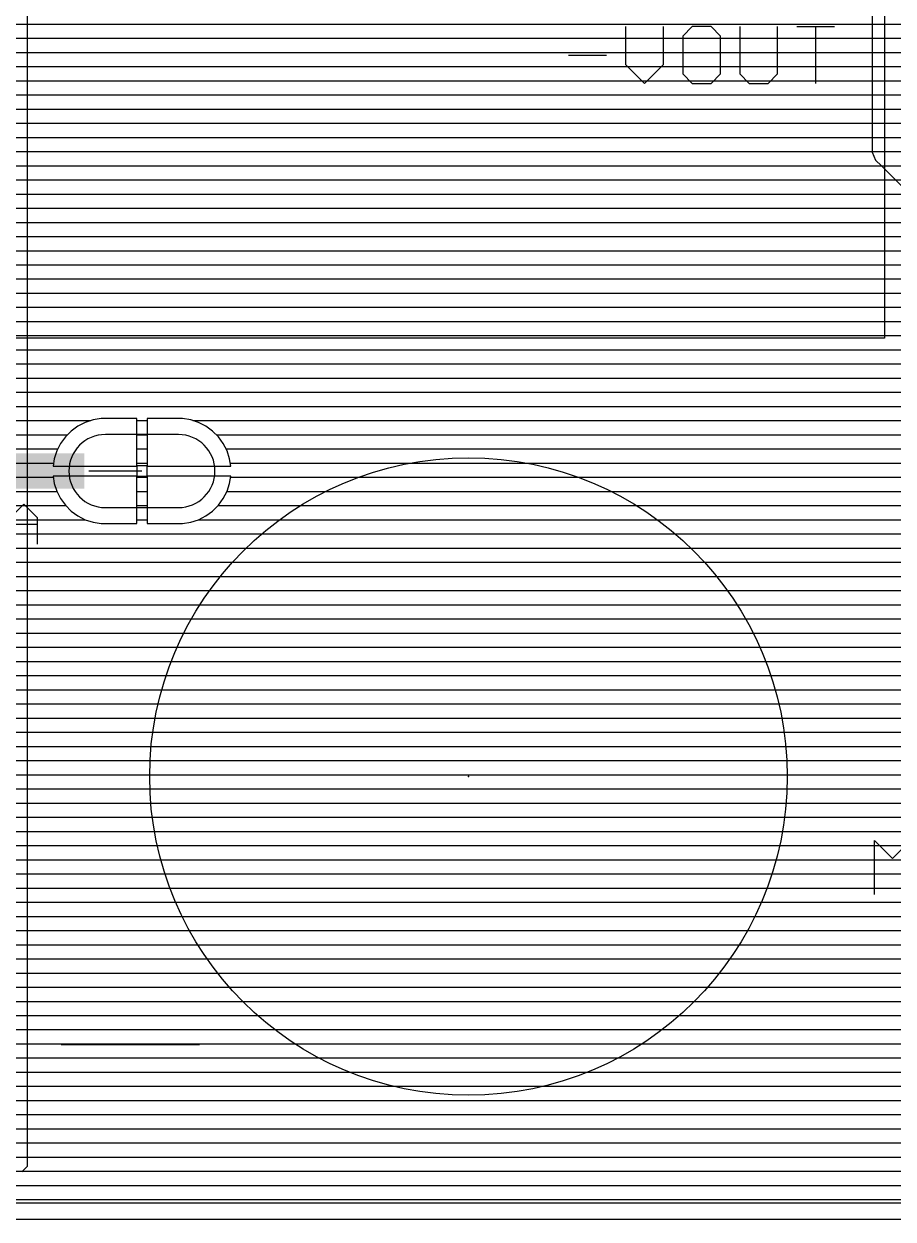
# Model space of a CAD drawing. Extents: x -0.64 to 6, y -0.15 to 7.8.
# Drawn here: x 3.218 to 4.2, y -0.15 to 1.2 of the extents above; entities that cross this region are included whole.
import ezdxf

# ---------------------------------------------------------------- set-up
doc = ezdxf.new("R2010")
doc.units = 0
for name, color, linetype in [('1', 22, 'CONTINUOUS'), ('16', 175, 'CONTINUOUS'), ('17', 82, 'CONTINUOUS'), ('20', 6, 'CONTINUOUS'), ('21', 253, 'CONTINUOUS'), ('23', 7, 'CONTINUOUS'), ('27', 253, 'CONTINUOUS'), ('51', 253, 'CONTINUOUS')]:
    doc.layers.add(name, color=color, linetype=linetype)

# ---------------------------------------------------------------- blocks, each defined once
blk = doc.blocks.new('ROUNDP')
blk.add_circle((0, 0), 0.5)
blk = doc.blocks.new('RECT')
blk.add_solid([(-0.5, -0.5), (0.5, -0.5), (-0.5, 0.5), (0.5, 0.5)])
blk = doc.blocks.new('LONGP100')
blk.add_lwpolyline([(-0.5, -0.5), (0.5, -0.5, 1), (0.5, 0.5), (-0.5, 0.5, 1)], format="xyb", close=True)

msp = doc.modelspace()

# ---------------------------------------------------------------- linework, layer by layer
at = {"layer": '1'}
for p, q in [((3.222, -0.072151), (3.222, 3.326)), ((3.222, 1.2), (4.915452, 1.2)), ((3.222, 1.184), (4.916, 1.184)), ((3.222, 1.168), (4.757558, 1.168)), ((3.222, 1.152), (4.738662, 1.152)), ((3.222, 1.136), (4.729332, 1.136)), ((3.222, 1.12), (4.724, 1.12)), ((3.222, 1.104), (4.724, 1.104)), ((3.222, 1.088), (4.727675, 1.088)), ((3.222, 1.072), (4.734662, 1.072)), ((3.222, 1.056), (4.750662, 1.056)), ((3.222, 1.04), (4.916, 1.04)), ((3.222, 1.024), (4.916, 1.024)), ((3.222, 1.008), (4.916, 1.008)), ((3.222, 0.992), (4.916, 0.992)), ((3.222, 0.976), (4.916, 0.976)), ((3.222, 0.96), (4.916, 0.96)), ((3.222, 0.944), (4.916, 0.944)), ((3.222, 0.928), (4.909218, 0.928)), ((3.222, 0.912), (4.909218, 0.912)), ((3.222, 0.896), (4.919452, 0.896)), ((3.222, 0.88), (5.166, 0.88)), ((3.222, 0.864), (5.166, 0.864)), ((3.222, 0.848), (5.166, 0.848)), ((3.222, 0.832), (5.166, 0.832)), ((3.222, 0.816), (5.152059, 0.816)), ((3.222, 0.8), (5.020452, 0.8)), ((3.222, 0.784), (5.0135, 0.784)), ((3.222, 0.768), (5.015875, 0.768)), ((3.222, 0.752), (3.293691, 0.752)), ((3.278946, 0.745675), (3.271401, 0.740193)), ((3.287256, 0.749909), (3.278946, 0.745675)), ((3.296125, 0.752791), (3.287256, 0.749909)), ((3.305337, 0.75425), (3.296125, 0.752791)), ((3.3455, 0.75425), (3.305337, 0.75425)), ((3.3455, 0.700751), (3.3455, 0.75425)), ((3.3455, 0.752), (3.357, 0.752)), ((3.397163, 0.75425), (3.357, 0.75425)), ((3.357, 0.75425), (3.357, 0.700751)), ((3.406374, 0.752791), (3.397163, 0.75425)), ((3.415244, 0.749909), (3.406374, 0.752791)), ((3.408809, 0.752), (5.030284, 0.752)), ((3.423554, 0.745675), (3.415244, 0.749909)), ((3.431099, 0.740193), (3.423554, 0.745675)), ((3.222, 0.736), (3.267208, 0.736)), ((3.264807, 0.733599), (3.259325, 0.726054)), ((3.271401, 0.740193), (3.264807, 0.733599)), ((3.3455, 0.736), (3.357, 0.736)), ((3.437693, 0.733599), (3.431099, 0.740193)), ((3.435292, 0.736), (5.220882, 0.736)), ((3.443175, 0.726054), (3.437693, 0.733599)), ((3.222, 0.72), (3.25624, 0.72)), ((3.255091, 0.717744), (3.252209, 0.708874)), ((3.259325, 0.726054), (3.255091, 0.717744)), ((3.3455, 0.72), (3.357, 0.72)), ((3.447409, 0.717744), (3.443175, 0.726054)), ((3.44626, 0.72), (5.220882, 0.72)), ((3.450291, 0.708874), (3.447409, 0.717744)), ((3.222, 0.704), (3.251437, 0.704)), ((3.252209, 0.708874), (3.250922, 0.70075)), ((3.3455, 0.704), (3.357, 0.704)), ((3.451578, 0.70075), (3.450291, 0.708874)), ((3.451063, 0.704), (5.220882, 0.704)), ((3.250922, 0.70075), (3.345499, 0.70075)), ((3.345499, 0.68925), (3.250922, 0.68925)), ((3.250922, 0.68925), (3.252209, 0.681125)), ((3.345499, 0.70075), (3.345499, 0.68925)), ((3.357, 0.700751), (3.3455, 0.700751)), ((3.3455, 0.63575), (3.3455, 0.689249)), ((3.3455, 0.689249), (3.357, 0.689249)), ((3.357, 0.689249), (3.357, 0.63575)), ((3.357001, 0.68925), (3.357001, 0.70075)), ((3.357001, 0.70075), (3.451578, 0.70075)), ((3.451578, 0.68925), (3.357001, 0.68925)), ((3.450291, 0.681125), (3.451578, 0.68925)), ((3.222, 0.688), (3.25112, 0.688)), ((3.252209, 0.681125), (3.255091, 0.672256)), ((3.3455, 0.688), (3.357, 0.688)), ((3.447409, 0.672256), (3.450291, 0.681125)), ((3.45138, 0.688), (5.220882, 0.688)), ((3.222, 0.672), (3.255221, 0.672)), ((3.255091, 0.672256), (3.259325, 0.663946)), ((3.259325, 0.663946), (3.264807, 0.656401)), ((3.3455, 0.672), (3.357, 0.672)), ((3.437693, 0.656401), (3.443175, 0.663946)), ((3.443175, 0.663946), (3.447409, 0.672256)), ((3.447279, 0.672), (5.220882, 0.672)), ((3.222, 0.656), (3.265208, 0.656)), ((3.264807, 0.656401), (3.271401, 0.649807)), ((3.271401, 0.649807), (3.278946, 0.644325)), ((3.3455, 0.656), (3.357, 0.656)), ((3.423554, 0.644325), (3.431099, 0.649807)), ((3.431099, 0.649807), (3.437693, 0.656401)), ((3.437292, 0.656), (5.220882, 0.656)), ((3.222, 0.64), (3.287536, 0.64)), ((3.278946, 0.644325), (3.287256, 0.640091)), ((3.287256, 0.640091), (3.296125, 0.637209)), ((3.296125, 0.637209), (3.305337, 0.63575)), ((3.305337, 0.63575), (3.3455, 0.63575)), ((3.3455, 0.64), (3.357, 0.64)), ((3.357, 0.63575), (3.397163, 0.63575)), ((3.397163, 0.63575), (3.406374, 0.637209)), ((3.406374, 0.637209), (3.415244, 0.640091)), ((3.414964, 0.64), (5.220882, 0.64)), ((3.415244, 0.640091), (3.423554, 0.644325)), ((3.222, 0.624), (5.220882, 0.624)), ((3.222, 0.608), (5.220882, 0.608)), ((3.222, 0.592), (5.220882, 0.592)), ((3.222, 0.576), (5.220882, 0.576)), ((3.222, 0.56), (5.220882, 0.56)), ((3.222, 0.544), (5.220882, 0.544)), ((3.222, 0.528), (5.220882, 0.528)), ((3.222, 0.512), (5.220882, 0.512)), ((3.222, 0.496), (5.201325, 0.496)), ((3.222, 0.48), (5.197386, 0.48)), ((3.222, 0.464), (5.197386, 0.464)), ((3.222, 0.448), (5.197386, 0.448)), ((3.222, 0.432), (5.197386, 0.432)), ((3.222, 0.416), (5.197386, 0.416)), ((3.222, 0.4), (5.205325, 0.4)), ((3.222, 0.384), (5.732, 0.384)), ((3.222, 0.368), (5.732, 0.368)), ((3.222, 0.352), (5.732, 0.352)), ((3.222, 0.336), (5.732, 0.336)), ((3.222, 0.32), (5.732, 0.32)), ((3.222, 0.304), (5.732, 0.304)), ((3.222, 0.288), (5.732, 0.288)), ((3.222, 0.272), (5.732, 0.272)), ((3.222, 0.256), (5.732, 0.256)), ((3.222, 0.24), (5.732, 0.24)), ((3.222, 0.224), (5.732, 0.224)), ((3.222, 0.208), (5.732, 0.208)), ((3.222, 0.192), (5.732, 0.192)), ((3.222, 0.176), (5.732, 0.176)), ((3.222, 0.16), (5.732, 0.16)), ((3.222, 0.144), (5.732, 0.144)), ((3.222, 0.128), (5.732, 0.128)), ((3.222, 0.112), (5.503349, 0.112)), ((3.222, 0.096), (5.480336, 0.096)), ((3.222, 0.08), (5.465707, 0.08)), ((3.222, 0.064), (5.456469, 0.064)), ((3.222, 0.048), (5.450869, 0.048)), ((3.222, 0.032), (5.447, 0.032)), ((3.222, 0.016), (5.447, 0.016)), ((3.222, 0), (5.448726, 0)), ((3.222, -0.016), (5.453013, -0.016)), ((3.222, -0.032), (5.461088, -0.032)), ((3.222, -0.048), (5.472336, -0.048)), ((3.222, -0.064), (5.489492, -0.064)), ((3.222009, -0.07216), (3.222, -0.072151)), ((3.222, -0.081272), (3.222009, -0.07216)), ((3.222001, -0.08), (5.525244, -0.08)), ((3.21557, -0.096792), (3.22199, -0.090386)), ((3.22199, -0.090372), (3.222, -0.090363)), ((3.22199, -0.090386), (3.22199, -0.090372)), ((3.222, -0.090363), (3.222, -0.081272)), ((3.216364, -0.096), (5.732, -0.096)), ((-0.172, -0.112), (5.732, -0.112)), ((-0.172, -0.128), (5.732, -0.128)), ((5.732, -0.132), (-0.172, -0.132))]:
    msp.add_line(p, q, dxfattribs=at)
at = {"layer": '16'}
for p, q in [((4.176, 4.494774), (4.176, 1.055226)), ((0.900383, 1.2), (4.176, 1.2)), ((0.703433, 1.184), (4.176, 1.184)), ((0.702562, 1.168), (4.176, 1.168)), ((0.504338, 1.152), (4.176, 1.152)), ((0.698438, 1.136), (4.176, 1.136)), ((0.701433, 1.12), (4.176, 1.12)), ((0.896383, 1.104), (4.176, 1.104)), ((0.902811, 1.088), (4.176, 1.088)), ((0.902811, 1.072), (4.176, 1.072)), ((0.9065, 1.056), (4.176, 1.056)), ((4.176, 1.055226), (4.179654, 1.046405)), ((0.904953, 1.04), (4.186059, 1.04)), ((4.179654, 1.046405), (4.186405, 1.039654)), ((4.186405, 1.039654), (4.276405, 0.949654)), ((0.902811, 1.024), (4.202059, 1.024)), ((0.902811, 1.008), (4.218059, 1.008)), ((1.042548, 0.992), (4.234059, 0.992)), ((1.0515, 0.976), (4.250059, 0.976)), ((1.049953, 0.96), (4.266059, 0.96)), ((1.038548, 0.944), (4.919452, 0.944)), ((0.582857, 0.928), (4.909218, 0.928)), ((0.57857, 0.912), (4.909218, 0.912)), ((0.569882, 0.896), (4.919452, 0.896)), ((0.559049, 0.88), (4.938697, 0.88)), ((0.543049, 0.864), (4.954697, 0.864)), ((0.516671, 0.848), (4.967189, 0.848)), ((-0.058059, 0.832), (4.967189, 0.832)), ((-0.042059, 0.816), (4.967189, 0.816)), ((1.65786, 0.8), (4.971, 0.8)), ((1.667903, 0.784), (4.971, 0.784)), ((1.668731, 0.768), (4.968941, 0.768)), ((2.704491, 0.752), (3.293691, 0.752)), ((3.278946, 0.745675), (3.271401, 0.740193)), ((3.287256, 0.749909), (3.278946, 0.745675)), ((3.296125, 0.752791), (3.287256, 0.749909)), ((3.305337, 0.75425), (3.296125, 0.752791)), ((3.3455, 0.75425), (3.305337, 0.75425)), ((3.3455, 0.700751), (3.3455, 0.75425)), ((3.3455, 0.752), (3.357, 0.752)), ((3.397163, 0.75425), (3.357, 0.75425)), ((3.357, 0.75425), (3.357, 0.700751)), ((3.406374, 0.752791), (3.397163, 0.75425)), ((3.415244, 0.749909), (3.406374, 0.752791)), ((3.408809, 0.752), (4.897325, 0.752)), ((3.423554, 0.745675), (3.415244, 0.749909)), ((3.431099, 0.740193), (3.423554, 0.745675)), ((2.732464, 0.736), (3.267208, 0.736)), ((3.264807, 0.733599), (3.259325, 0.726054)), ((3.271401, 0.740193), (3.264807, 0.733599)), ((3.3455, 0.736), (3.357, 0.736)), ((3.437693, 0.733599), (3.431099, 0.740193)), ((3.435292, 0.736), (4.888567, 0.736)), ((3.443175, 0.726054), (3.437693, 0.733599)), ((2.744112, 0.72), (3.25624, 0.72)), ((3.255091, 0.717744), (3.252209, 0.708874)), ((3.259325, 0.726054), (3.255091, 0.717744)), ((3.3455, 0.72), (3.357, 0.72)), ((3.447409, 0.717744), (3.443175, 0.726054)), ((3.44626, 0.72), (4.888567, 0.72)), ((3.450291, 0.708874), (3.447409, 0.717744)), ((2.74975, 0.704), (3.251437, 0.704)), ((3.252209, 0.708874), (3.250922, 0.70075)), ((3.3455, 0.704), (3.357, 0.704)), ((3.451578, 0.70075), (3.450291, 0.708874)), ((3.451063, 0.704), (4.888567, 0.704)), ((3.250922, 0.70075), (3.345499, 0.70075)), ((3.345499, 0.68925), (3.250922, 0.68925)), ((3.250922, 0.68925), (3.252209, 0.681125)), ((3.345499, 0.70075), (3.345499, 0.68925)), ((3.357, 0.700751), (3.3455, 0.700751)), ((3.3455, 0.63575), (3.3455, 0.689249)), ((3.3455, 0.689249), (3.357, 0.689249)), ((3.357, 0.689249), (3.357, 0.63575)), ((3.357001, 0.68925), (3.357001, 0.70075)), ((3.357001, 0.70075), (3.451578, 0.70075)), ((3.451578, 0.68925), (3.357001, 0.68925)), ((3.450291, 0.681125), (3.451578, 0.68925)), ((2.74975, 0.688), (3.25112, 0.688)), ((3.252209, 0.681125), (3.255091, 0.672256)), ((3.3455, 0.688), (3.357, 0.688)), ((3.447409, 0.672256), (3.450291, 0.681125)), ((3.45138, 0.688), (4.888567, 0.688)), ((2.74494, 0.672), (3.255221, 0.672)), ((3.255091, 0.672256), (3.259325, 0.663946)), ((3.259325, 0.663946), (3.264807, 0.656401)), ((3.3455, 0.672), (3.357, 0.672)), ((3.437693, 0.656401), (3.443175, 0.663946)), ((3.443175, 0.663946), (3.447409, 0.672256)), ((3.447279, 0.672), (4.888567, 0.672)), ((2.734464, 0.656), (3.265208, 0.656)), ((3.264807, 0.656401), (3.271401, 0.649807)), ((3.271401, 0.649807), (3.278946, 0.644325)), ((3.3455, 0.656), (3.357, 0.656)), ((3.423554, 0.644325), (3.431099, 0.649807)), ((3.431099, 0.649807), (3.437693, 0.656401)), ((3.437292, 0.656), (5.347345, 0.656)), ((2.70932, 0.64), (3.287536, 0.64)), ((3.278946, 0.644325), (3.287256, 0.640091)), ((3.287256, 0.640091), (3.296125, 0.637209)), ((3.296125, 0.637209), (3.305337, 0.63575)), ((3.305337, 0.63575), (3.3455, 0.63575)), ((3.3455, 0.64), (3.357, 0.64)), ((3.357, 0.63575), (3.397163, 0.63575)), ((3.397163, 0.63575), (3.406374, 0.637209)), ((3.406374, 0.637209), (3.415244, 0.640091)), ((3.414964, 0.64), (4.892733, 0.64)), ((3.415244, 0.640091), (3.423554, 0.644325)), ((2.537744, 0.624), (4.886567, 0.624)), ((2.553744, 0.608), (4.886567, 0.608)), ((2.569744, 0.592), (4.932251, 0.592)), ((2.581203, 0.576), (4.886567, 0.576)), ((2.591894, 0.56), (4.886839, 0.56)), ((2.602585, 0.544), (5.732, 0.544)), ((2.613249, 0.528), (5.732, 0.528)), ((2.619877, 0.512), (5.732, 0.512)), ((2.626504, 0.496), (5.732, 0.496)), ((2.633132, 0.48), (5.732, 0.48)), ((2.639759, 0.464), (5.732, 0.464)), ((2.643873, 0.448), (5.732, 0.448)), ((2.647055, 0.432), (5.732, 0.432)), ((2.650238, 0.416), (5.732, 0.416)), ((2.653421, 0.4), (5.732, 0.4)), ((2.656, 0.384), (5.732, 0.384)), ((2.656, 0.368), (5.732, 0.368)), ((2.656, 0.352), (5.732, 0.352)), ((2.656, 0.336), (5.732, 0.336)), ((2.656, 0.32), (5.732, 0.32)), ((2.654216, 0.304), (5.732, 0.304)), ((2.651034, 0.288), (5.732, 0.288)), ((2.647851, 0.272), (5.732, 0.272)), ((2.644668, 0.256), (5.732, 0.256)), ((2.641416, 0.24), (5.732, 0.24)), ((2.634788, 0.224), (5.732, 0.224)), ((2.628161, 0.208), (5.732, 0.208)), ((2.621534, 0.192), (5.732, 0.192)), ((2.614906, 0.176), (5.732, 0.176)), ((2.605257, 0.16), (5.732, 0.16)), ((2.594566, 0.144), (5.732, 0.144)), ((2.583876, 0.128), (5.732, 0.128)), ((2.573185, 0.112), (5.503349, 0.112)), ((2.557744, 0.096), (5.480336, 0.096)), ((2.541744, 0.08), (5.465707, 0.08)), ((2.525744, 0.064), (5.456469, 0.064)), ((2.504807, 0.048), (5.450869, 0.048)), ((2.480861, 0.032), (5.447, 0.032)), ((2.456188, 0.016), (5.447, 0.016)), ((2.41756, 0), (5.448726, 0)), ((2.367305, -0.016), (5.453013, -0.016)), ((0.598059, -0.032), (5.461088, -0.032)), ((0.591221, -0.048), (5.472336, -0.048)), ((0.581664, -0.064), (5.489492, -0.064)), ((0.565664, -0.08), (5.525244, -0.08)), ((0.539684, -0.096), (5.732, -0.096)), ((-0.172, -0.112), (5.732, -0.112)), ((-0.172, -0.128), (5.732, -0.128)), ((5.732, -0.132), (-0.172, -0.132))]:
    msp.add_line(p, q, dxfattribs=at)
at = {"layer": '20'}
msp.add_line((-0.19, -0.15), (5.75, -0.15), dxfattribs=at)
at = {"layer": '21'}
for p, q in [((4.19, 2.315), (4.19, 0.845)), ((3.897455, 1.197055), (3.897455, 1.154352)), ((3.940158, 1.154352), (3.940158, 1.197055)), ((3.972586, 1.197055), (3.96191, 1.186379)), ((3.993937, 1.197055), (3.972586, 1.197055)), ((4.004613, 1.186379), (3.993937, 1.197055)), ((4.026365, 1.197055), (4.026365, 1.143676)), ((4.069068, 1.143676), (4.069068, 1.197055)), ((4.09082, 1.197055), (4.133523, 1.197055)), ((4.112171, 1.133), (4.112171, 1.197055)), ((3.96191, 1.186379), (3.96191, 1.143676)), ((4.004613, 1.143676), (4.004613, 1.186379)), ((3.833, 1.165027), (3.875703, 1.165027)), ((3.897455, 1.154352), (3.918806, 1.133)), ((3.918806, 1.133), (3.940158, 1.154352)), ((3.96191, 1.143676), (3.972586, 1.133)), ((3.993937, 1.133), (4.004613, 1.143676)), ((4.026365, 1.143676), (4.037041, 1.133)), ((4.058392, 1.133), (4.069068, 1.143676)), ((3.972586, 1.133), (3.993937, 1.133)), ((4.037041, 1.133), (4.058392, 1.133)), ((4.19, 0.845), (1.87, 0.845)), ((4.178687, 0.2165), (4.178687, 0.277552)), ((4.178687, 0.277552), (4.199038, 0.257201)), ((4.199038, 0.257201), (4.219388, 0.277552)), ((3.26, 0.0471), (3.416133, 0.0471))]:
    msp.add_line(p, q, dxfattribs=at)
at = {"layer": '23'}
msp.add_point((3.72, 0.35), dxfattribs=at)
at = {"layer": '27'}
for p, q in [((3.203005, 0.642526), (3.218018, 0.657538)), ((3.218018, 0.657538), (3.233031, 0.642526)), ((3.203005, 0.635019), (3.233031, 0.635019)), ((3.233031, 0.642526), (3.233031, 0.6125))]:
    msp.add_line(p, q, dxfattribs=at)
at = {"layer": '51'}
msp.add_line((3.35125, 0.695), (3.29125, 0.695), dxfattribs=at)

# ---------------------------------------------------------------- block references
at = {"layer": '17'}
for name, p, xscale, yscale in [('LONGP100', (3.35125, 0.695), 0.0825, 0.0825), ('LONGP100', (3.35125, 0.695), 0.0825, 0.0825), ('ROUNDP', (3.72, 0.35), 0.72, 0.72), ('ROUNDP', (3.72, 0.35), 0.72, 0.72)]:
    msp.add_blockref(name, p, dxfattribs=dict(at, xscale=xscale, yscale=yscale))
at = {"layer": '21', "xscale": 0.085, "yscale": 0.04}
msp.add_blockref('RECT', (3.24375, 0.695), dxfattribs=at)

doc.saveas('drawing.dxf')
